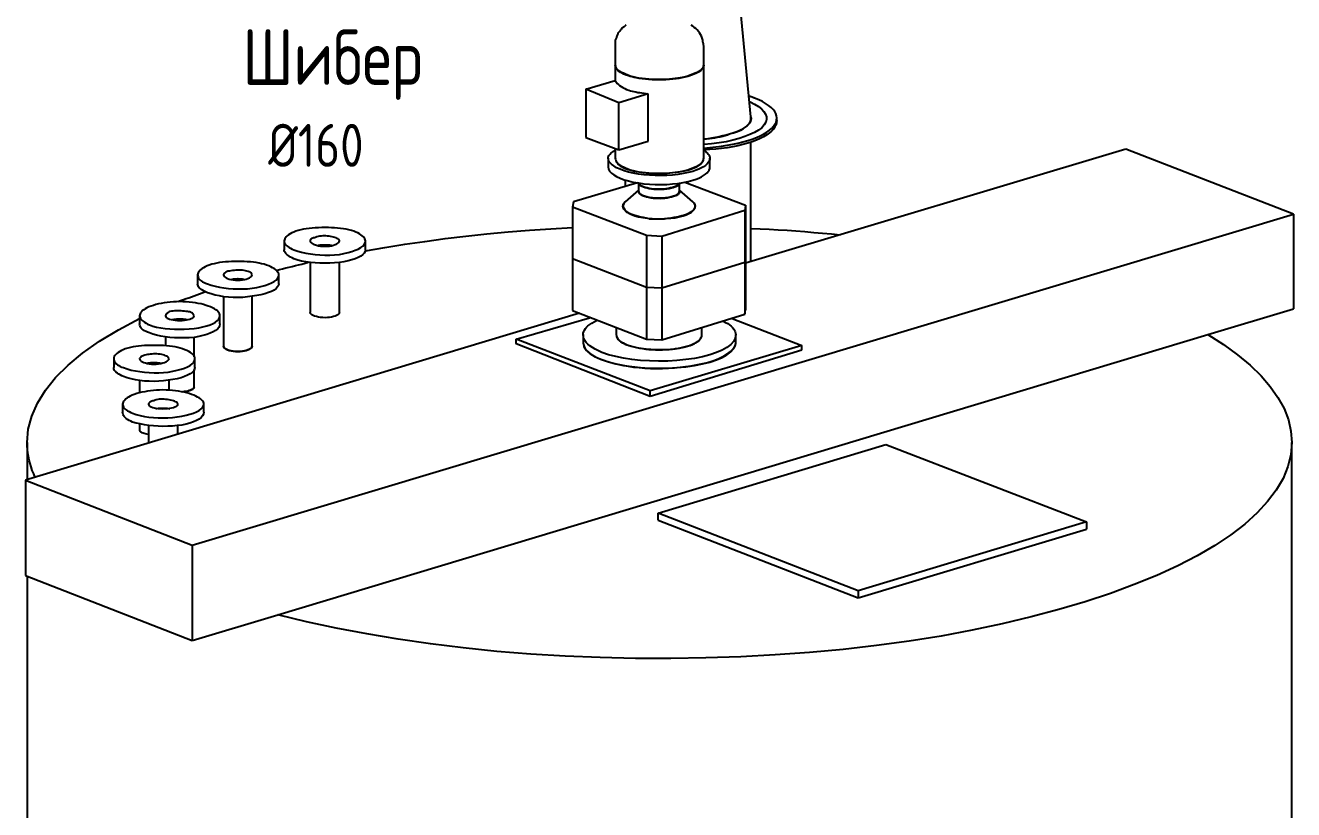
# Model space of a CAD drawing. Header units: metres. Extents: x 20 to 415, y 5 to 292.
# Drawn here: x 171.12 to 200.71, y 152.02 to 170.33 of the extents above; entities that cross this region are included whole.
import ezdxf

# ---------------------------------------------------------------- set-up
doc = ezdxf.new("R2010")
doc.units = ezdxf.units.M
for name, color, linetype in [('ВОЗДУХОВОДЫ', 7, 'Continuous'), ('ОБОЗНАЧЕНИЯ', 7, 'Continuous'), ('ОБОРУДОВАНИЕ', 8, 'Continuous')]:
    doc.layers.add(name, color=color, linetype=linetype)
doc.styles.add('GOST', font='isocpeur.ttf')

msp = doc.modelspace()

# ---------------------------------------------------------------- linework, layer by layer
at = {"layer": 'ВОЗДУХОВОДЫ'}
for points in [[(188.049, 168.191), (187.549, 173.419)], [(188.028, 168.545), (188.133, 168.493), (188.222, 168.438), (188.295, 168.38), (188.351, 168.32), (188.39, 168.259), (188.41, 168.196), (188.412, 168.132), (188.394, 168.068), (188.357, 168.004), (188.299, 167.941), (188.222, 167.886), (188.13, 167.832), (188.023, 167.781), (187.903, 167.733), (187.77, 167.688), (187.625, 167.648), (187.469, 167.614), (187.303, 167.584), (187.128, 167.561), (186.945, 167.545)], [(188.049, 168.191), (188.051, 168.154), (188.046, 168.118), (188.034, 168.084), (188.015, 168.05), (187.989, 168.017), (187.956, 167.984), (187.916, 167.952), (187.869, 167.92), (187.816, 167.889), (187.757, 167.858), (187.692, 167.833), (187.622, 167.81), (187.549, 167.788), (187.471, 167.768), (187.39, 167.748), (187.306, 167.73), (187.219, 167.713), (187.129, 167.698), (187.038, 167.683), (186.945, 167.67)], [(187.549, 167.795), (187.644, 167.822), (187.731, 167.852), (187.808, 167.886), (187.875, 167.922), (187.932, 167.962), (187.978, 168.004), (188.013, 168.048), (188.037, 168.094), (188.049, 168.141), (188.049, 168.191)], [(186.945, 167.67), (187.013, 167.677), (187.079, 167.685), (187.145, 167.695), (187.208, 167.705), (187.27, 167.717), (187.33, 167.73), (187.388, 167.745), (187.444, 167.76), (187.498, 167.777), (187.549, 167.795)]]:
    msp.add_lwpolyline(points, dxfattribs=at)
at = {"layer": 'ОБОРУДОВАНИЕ'}
for points in [[(185.137, 170.334), (185.124, 170.325), (185.112, 170.315), (185.099, 170.306), (185.087, 170.297), (185.074, 170.288), (185.062, 170.281), (185.049, 170.274), (185.037, 170.261), (185.026, 170.249), (185.016, 170.236), (185.007, 170.224), (184.997, 170.211), (184.988, 170.199), (184.978, 170.186), (184.968, 170.174), (184.957, 170.161), (184.945, 170.149), (184.939, 170.131), (184.933, 170.114), (184.926, 170.097), (184.92, 170.081), (184.914, 170.065), (184.908, 170.05), (184.901, 170.034), (184.895, 170.018), (184.889, 170), (184.883, 169.982), (184.883, 169.97), (184.883, 169.957), (184.883, 169.945), (184.883, 169.932), (184.883, 169.92), (184.883, 169.907), (184.883, 169.895), (184.883, 169.882), (184.883, 169.87), (184.883, 169.857)], [(186.945, 169.857), (186.944, 169.87), (186.943, 169.882), (186.94, 169.895), (186.937, 169.907), (186.934, 169.92), (186.931, 169.932), (186.928, 169.945), (186.926, 169.957), (186.925, 169.97), (186.924, 169.982), (186.91, 170.03), (186.892, 170.075), (186.871, 170.116), (186.847, 170.155), (186.82, 170.19), (186.79, 170.224), (186.759, 170.255), (186.725, 170.283), (186.69, 170.311), (186.653, 170.336)], [(184.883, 169.857), (184.883, 169.399)], [(186.945, 169.399), (186.945, 169.857)], [(184.883, 169.399), (184.886, 169.374), (184.895, 169.349), (184.91, 169.325), (184.931, 169.3), (184.958, 169.277), (184.991, 169.254), (185.029, 169.231), (185.072, 169.21), (185.121, 169.189), (185.174, 169.17), (185.233, 169.147), (185.296, 169.127), (185.363, 169.111), (185.434, 169.097), (185.508, 169.086), (185.584, 169.078), (185.662, 169.073), (185.741, 169.069), (185.822, 169.066), (185.903, 169.066)], [(184.883, 169.399), (184.883, 169.024)], [(185.133, 169.17), (185.085, 169.189), (185.043, 169.21), (185.005, 169.231), (184.973, 169.254), (184.945, 169.277), (184.923, 169.3), (184.905, 169.325), (184.893, 169.349), (184.885, 169.374), (184.883, 169.399)], [(186.945, 169.399), (186.942, 169.374), (186.932, 169.349), (186.917, 169.325), (186.895, 169.3), (186.867, 169.277), (186.832, 169.254), (186.792, 169.231), (186.745, 169.21), (186.692, 169.189), (186.632, 169.17), (186.574, 169.147), (186.51, 169.127), (186.443, 169.111), (186.373, 169.097), (186.299, 169.086), (186.223, 169.078), (186.145, 169.073), (186.065, 169.069), (185.985, 169.066), (185.903, 169.066), (185.822, 169.066), (185.741, 169.069), (185.662, 169.073), (185.584, 169.078), (185.508, 169.086), (185.434, 169.097), (185.363, 169.111), (185.296, 169.127), (185.233, 169.147), (185.174, 169.17), (185.121, 169.189), (185.072, 169.21), (185.029, 169.231), (184.991, 169.254), (184.958, 169.277), (184.931, 169.3), (184.91, 169.325), (184.895, 169.349), (184.886, 169.374), (184.883, 169.399)], [(186.945, 169.399), (186.937, 169.356), (186.913, 169.315), (186.876, 169.275), (186.824, 169.238), (186.76, 169.204), (186.684, 169.173), (186.597, 169.145), (186.499, 169.121), (186.393, 169.101), (186.278, 169.086), (186.153, 169.071), (186.027, 169.061), (185.902, 169.057), (185.779, 169.059), (185.659, 169.066), (185.542, 169.078), (185.43, 169.094), (185.324, 169.115), (185.224, 169.14), (185.133, 169.17)], [(185.903, 169.066), (185.985, 169.066), (186.065, 169.069), (186.145, 169.073), (186.223, 169.078), (186.299, 169.086), (186.373, 169.097), (186.443, 169.111), (186.51, 169.127), (186.574, 169.147), (186.632, 169.17), (186.692, 169.189), (186.745, 169.21), (186.792, 169.231), (186.832, 169.254), (186.867, 169.277), (186.895, 169.3), (186.917, 169.325), (186.932, 169.349), (186.942, 169.374), (186.945, 169.399)], [(186.945, 167.233), (186.945, 169.399)], [(184.195, 168.837), (184.883, 169.045)], [(184.883, 169.045), (184.892, 169.02), (184.907, 168.995), (184.928, 168.97), (184.954, 168.946), (184.984, 168.923), (185.019, 168.899), (185.058, 168.877), (185.101, 168.855), (185.146, 168.835), (185.195, 168.816)], [(184.195, 168.837), (184.195, 167.712)], [(184.966, 168.524), (184.195, 168.837)], [(185.653, 168.732), (184.966, 168.524)], [(185.195, 168.816), (185.234, 168.804), (185.275, 168.793), (185.318, 168.783), (185.362, 168.774), (185.409, 168.766), (185.456, 168.759), (185.504, 168.752), (185.554, 168.745), (185.603, 168.739), (185.653, 168.732)], [(185.653, 168.149), (185.653, 168.732)], [(184.966, 167.42), (184.966, 168.524)], [(188.132, 168.628), (188.119, 168.635), (188.107, 168.641), (188.094, 168.647), (188.082, 168.652), (188.069, 168.657), (188.057, 168.661), (188.044, 168.665), (188.032, 168.668), (188.019, 168.669), (188.007, 168.67)], [(188.653, 168.17), (188.647, 168.22), (188.631, 168.27), (188.603, 168.319), (188.565, 168.367), (188.517, 168.415), (188.459, 168.461), (188.391, 168.506), (188.314, 168.549), (188.228, 168.59), (188.132, 168.628)], [(185.653, 167.628), (185.653, 168.149)], [(186.945, 167.462), (187.087, 167.476), (187.227, 167.492), (187.362, 167.511), (187.494, 167.532), (187.622, 167.556), (187.744, 167.582), (187.861, 167.611), (187.972, 167.642), (188.076, 167.676), (188.174, 167.712), (188.263, 167.751), (188.343, 167.792), (188.415, 167.834), (188.477, 167.879), (188.53, 167.925), (188.574, 167.973), (188.608, 168.021), (188.633, 168.07), (188.648, 168.12), (188.653, 168.17)], [(188.653, 168.108), (188.653, 168.17)], [(188.653, 168.108), (188.648, 168.058), (188.633, 168.008), (188.608, 167.959), (188.574, 167.91), (188.53, 167.863), (188.477, 167.817), (188.415, 167.772), (188.343, 167.729), (188.263, 167.688), (188.174, 167.649), (188.076, 167.613), (187.972, 167.58), (187.861, 167.549), (187.744, 167.521), (187.622, 167.496), (187.494, 167.474), (187.362, 167.455), (187.227, 167.44), (187.087, 167.428), (186.945, 167.42)], [(184.195, 167.712), (184.966, 167.42)], [(184.966, 167.42), (185.653, 167.628)], [(188.049, 164.817), (188.049, 167.608)], [(184.716, 167.233), (184.718, 167.252), (184.723, 167.27), (184.732, 167.289), (184.745, 167.308), (184.76, 167.326), (184.779, 167.345), (184.801, 167.364), (184.825, 167.383), (184.853, 167.401), (184.883, 167.42)], [(184.716, 167.233), (184.716, 167.024)], [(186.695, 166.92), (186.584, 166.892), (186.467, 166.868), (186.343, 166.849), (186.214, 166.835), (186.083, 166.827), (185.95, 166.823), (185.815, 166.824), (185.682, 166.83), (185.552, 166.842), (185.424, 166.858), (185.303, 166.879), (185.191, 166.905), (185.088, 166.935), (184.995, 166.969), (184.914, 167.006), (184.845, 167.047), (184.79, 167.09), (184.75, 167.136), (184.725, 167.184), (184.716, 167.233)], [(184.883, 167.441), (184.883, 167.233)], [(184.883, 167.233), (184.886, 167.202), (184.895, 167.173), (184.91, 167.145), (184.931, 167.118), (184.958, 167.092), (184.991, 167.068), (185.029, 167.045), (185.072, 167.023), (185.121, 167.002), (185.174, 166.983), (185.233, 166.96), (185.296, 166.94), (185.363, 166.924), (185.434, 166.91), (185.508, 166.899), (185.584, 166.891), (185.662, 166.886), (185.741, 166.882), (185.822, 166.879), (185.903, 166.879)], [(184.883, 167.233), (184.885, 167.202), (184.893, 167.173), (184.905, 167.145), (184.923, 167.118), (184.945, 167.092), (184.973, 167.068), (185.005, 167.045), (185.043, 167.023), (185.085, 167.002), (185.133, 166.983)], [(185.133, 166.983), (185.224, 166.953), (185.324, 166.928), (185.43, 166.907), (185.542, 166.891), (185.659, 166.879), (185.779, 166.872), (185.902, 166.87), (186.027, 166.874), (186.153, 166.884), (186.278, 166.899), (186.393, 166.914), (186.499, 166.934), (186.597, 166.958), (186.684, 166.987), (186.76, 167.019), (186.824, 167.056), (186.876, 167.095), (186.913, 167.138), (186.937, 167.184), (186.945, 167.233)], [(185.903, 166.879), (185.985, 166.879), (186.065, 166.882), (186.145, 166.886), (186.223, 166.891), (186.299, 166.899), (186.373, 166.91), (186.443, 166.924), (186.51, 166.94), (186.574, 166.96), (186.632, 166.983), (186.692, 167.002), (186.745, 167.023), (186.792, 167.045), (186.832, 167.068), (186.867, 167.092), (186.895, 167.118), (186.917, 167.145), (186.932, 167.173), (186.942, 167.202), (186.945, 167.233)], [(187.091, 167.233), (187.086, 167.196), (187.073, 167.16), (187.052, 167.126), (187.023, 167.093), (186.986, 167.061), (186.942, 167.03), (186.891, 167.001), (186.832, 166.973), (186.767, 166.946), (186.695, 166.92)], [(186.945, 167.42), (186.969, 167.401), (186.992, 167.383), (187.013, 167.364), (187.032, 167.345), (187.049, 167.326), (187.063, 167.308), (187.075, 167.289), (187.083, 167.27), (187.089, 167.252), (187.091, 167.233)], [(187.091, 167.024), (187.091, 167.233)], [(196.797, 167.441), (187.924, 164.775)], [(200.712, 165.921), (196.797, 167.441)], [(184.716, 167.024), (184.725, 166.975), (184.75, 166.928), (184.79, 166.882), (184.845, 166.838), (184.914, 166.798), (184.995, 166.761), (185.088, 166.727), (185.191, 166.697), (185.303, 166.671), (185.424, 166.65), (185.552, 166.633), (185.682, 166.622), (185.815, 166.616), (185.95, 166.615), (186.083, 166.618), (186.214, 166.627), (186.343, 166.641), (186.467, 166.66), (186.584, 166.683), (186.695, 166.712)], [(186.695, 166.712), (186.767, 166.738), (186.832, 166.765), (186.891, 166.793), (186.942, 166.822), (186.986, 166.853), (187.023, 166.885), (187.052, 166.918), (187.073, 166.952), (187.086, 166.988), (187.091, 167.024)], [(185.403, 166.65), (183.904, 166.212)], [(185.112, 166.733), (185.112, 166.566)], [(185.403, 166.65), (185.445, 166.608)], [(185.424, 166.65), (185.424, 166.462)], [(186.362, 166.608), (186.403, 166.65)], [(186.382, 166.462), (186.382, 166.65)], [(186.507, 166.67), (187.924, 166.129)], [(185.424, 166.483), (185.112, 166.212)], [(186.382, 166.462), (186.376, 166.432), (186.359, 166.405), (186.33, 166.38), (186.292, 166.359), (186.244, 166.34), (186.189, 166.324), (186.126, 166.312), (186.057, 166.303), (185.982, 166.297), (185.903, 166.295), (185.824, 166.297), (185.75, 166.303), (185.68, 166.312), (185.618, 166.324), (185.562, 166.34), (185.515, 166.359), (185.477, 166.38), (185.448, 166.405), (185.43, 166.432), (185.424, 166.462)], [(186.382, 166.462), (186.376, 166.432), (186.359, 166.405), (186.33, 166.38), (186.292, 166.359), (186.244, 166.34), (186.189, 166.324), (186.126, 166.312), (186.057, 166.303), (185.982, 166.297), (185.903, 166.295), (185.824, 166.297), (185.75, 166.303), (185.68, 166.312), (185.618, 166.324), (185.562, 166.34), (185.515, 166.359), (185.477, 166.38), (185.448, 166.405), (185.43, 166.432), (185.424, 166.462)], [(185.424, 166.462), (185.43, 166.432), (185.448, 166.405), (185.477, 166.38), (185.515, 166.359), (185.562, 166.34), (185.618, 166.324), (185.68, 166.312), (185.75, 166.303), (185.824, 166.297), (185.903, 166.295)], [(186.237, 166.337), (186.191, 166.32), (186.142, 166.307), (186.091, 166.297), (186.038, 166.289), (185.984, 166.285), (185.929, 166.283), (185.874, 166.284), (185.82, 166.286), (185.767, 166.29), (185.716, 166.295), (185.662, 166.308), (185.614, 166.321), (185.57, 166.334), (185.532, 166.348), (185.5, 166.363), (185.473, 166.379), (185.452, 166.397), (185.437, 166.417), (185.427, 166.438), (185.424, 166.462)], [(185.445, 166.608), (185.473, 166.59), (185.505, 166.573), (185.542, 166.558), (185.582, 166.544), (185.627, 166.533), (185.676, 166.523), (185.728, 166.514), (185.784, 166.509), (185.842, 166.505), (185.903, 166.504)], [(186.362, 166.608), (186.339, 166.59), (186.31, 166.573), (186.274, 166.558), (186.233, 166.544), (186.187, 166.533), (186.137, 166.523), (186.082, 166.514), (186.025, 166.509), (185.965, 166.505), (185.903, 166.504), (185.842, 166.505), (185.784, 166.509), (185.728, 166.515), (185.676, 166.523), (185.627, 166.533), (185.582, 166.544), (185.542, 166.558), (185.505, 166.573), (185.473, 166.59), (185.445, 166.608)], [(185.445, 166.608), (185.466, 166.595), (185.49, 166.583), (185.517, 166.571), (185.547, 166.559), (185.58, 166.548), (185.616, 166.538), (185.654, 166.528), (185.694, 166.519), (185.735, 166.511), (185.778, 166.504), (185.828, 166.504), (185.878, 166.504), (185.927, 166.505), (185.976, 166.506), (186.023, 166.509), (186.069, 166.513), (186.114, 166.518), (186.157, 166.525), (186.198, 166.534), (186.237, 166.545)], [(185.445, 166.608), (185.473, 166.59), (185.505, 166.573), (185.542, 166.558), (185.582, 166.544), (185.627, 166.533), (185.676, 166.523), (185.728, 166.514), (185.784, 166.509), (185.842, 166.505), (185.903, 166.504)], [(185.882, 166.504), (185.827, 166.505), (185.773, 166.509), (185.721, 166.515), (185.671, 166.523), (185.625, 166.533), (185.581, 166.544), (185.541, 166.558), (185.505, 166.573), (185.473, 166.59), (185.445, 166.608)], [(186.362, 166.608), (186.333, 166.59), (186.3, 166.573), (186.261, 166.558), (186.217, 166.544), (186.169, 166.533), (186.117, 166.523), (186.062, 166.514), (186.004, 166.509), (185.944, 166.505), (185.882, 166.504)], [(185.903, 166.504), (185.965, 166.505), (186.025, 166.509), (186.082, 166.515), (186.137, 166.523), (186.187, 166.533), (186.233, 166.544), (186.274, 166.558), (186.31, 166.573), (186.339, 166.59), (186.362, 166.608)], [(185.903, 166.504), (185.965, 166.505), (186.025, 166.509), (186.082, 166.515), (186.137, 166.523), (186.187, 166.533), (186.233, 166.544), (186.274, 166.558), (186.31, 166.573), (186.339, 166.59), (186.362, 166.608)], [(185.903, 166.295), (185.982, 166.297), (186.057, 166.303), (186.126, 166.312), (186.189, 166.324), (186.244, 166.34), (186.292, 166.359), (186.33, 166.38), (186.359, 166.405), (186.376, 166.432), (186.382, 166.462)], [(186.237, 166.545), (186.25, 166.552), (186.264, 166.558), (186.278, 166.564), (186.293, 166.57), (186.307, 166.577), (186.321, 166.583), (186.333, 166.589), (186.344, 166.595), (186.354, 166.602), (186.362, 166.608)], [(186.382, 166.462), (186.381, 166.444), (186.377, 166.427), (186.37, 166.412), (186.361, 166.397), (186.349, 166.384), (186.333, 166.372), (186.314, 166.361), (186.292, 166.352), (186.266, 166.344), (186.237, 166.337)], [(186.695, 166.212), (186.382, 166.483)], [(183.904, 166.212), (183.883, 166.087)], [(183.883, 166.087), (183.883, 164.879)], [(185.612, 165.421), (183.883, 166.087)], [(185.674, 165.816), (185.607, 165.829), (185.542, 165.842), (185.48, 165.855), (185.422, 165.868), (185.367, 165.882), (185.316, 165.896), (185.269, 165.911), (185.226, 165.927), (185.187, 165.944), (185.153, 165.962), (185.125, 165.987), (185.101, 166.012), (185.083, 166.037), (185.07, 166.062), (185.062, 166.087), (185.061, 166.112), (185.064, 166.137), (185.074, 166.162), (185.09, 166.187), (185.112, 166.212)], [(185.112, 166.212), (185.082, 166.174), (185.066, 166.135), (185.065, 166.096), (185.078, 166.058), (185.104, 166.019), (185.143, 165.983), (185.195, 165.948), (185.26, 165.915), (185.336, 165.885), (185.424, 165.858), (185.527, 165.841), (185.633, 165.828), (185.741, 165.819), (185.851, 165.815), (185.961, 165.814), (186.069, 165.818), (186.175, 165.826), (186.277, 165.839), (186.375, 165.856), (186.466, 165.879)], [(186.695, 166.212), (186.717, 166.187), (186.732, 166.16), (186.742, 166.133), (186.745, 166.106), (186.742, 166.079), (186.732, 166.053), (186.717, 166.028), (186.695, 166.004), (186.667, 165.982), (186.632, 165.962), (186.592, 165.938), (186.545, 165.917), (186.494, 165.898), (186.438, 165.881), (186.377, 165.866), (186.313, 165.853), (186.245, 165.841), (186.175, 165.832), (186.103, 165.823), (186.028, 165.816)], [(186.466, 165.879), (186.536, 165.905), (186.598, 165.934), (186.649, 165.964), (186.69, 165.996), (186.721, 166.03), (186.74, 166.065), (186.748, 166.101), (186.743, 166.138), (186.725, 166.175), (186.695, 166.212)], [(187.924, 166.129), (187.903, 166.004)], [(187.924, 166.129), (187.924, 164.9)], [(175.01, 158.193), (200.712, 165.921)], [(185.674, 165.816), (185.686, 165.816), (185.697, 165.816), (185.707, 165.816), (185.717, 165.816), (185.726, 165.816), (185.736, 165.816), (185.745, 165.816), (185.755, 165.816), (185.766, 165.816), (185.778, 165.816)], [(185.778, 165.816), (185.803, 165.816), (185.828, 165.816), (185.853, 165.816), (185.878, 165.816), (185.903, 165.816), (185.928, 165.816), (185.953, 165.816), (185.978, 165.816), (186.003, 165.816), (186.028, 165.816)], [(187.903, 166.004), (185.966, 165.4)], [(187.903, 166.004), (187.903, 164.796)], [(200.712, 165.921), (200.712, 163.713)], [(179.051, 165.296), (179.048, 165.321), (179.039, 165.345), (179.024, 165.37), (179.003, 165.394), (178.978, 165.418), (178.947, 165.441), (178.912, 165.464), (178.872, 165.485), (178.828, 165.505), (178.78, 165.525), (178.723, 165.542), (178.663, 165.558), (178.601, 165.57), (178.536, 165.581), (178.47, 165.59), (178.402, 165.597), (178.332, 165.602), (178.261, 165.605), (178.188, 165.608), (178.113, 165.608), (178.034, 165.608), (177.956, 165.605), (177.881, 165.602), (177.809, 165.597), (177.739, 165.59), (177.671, 165.581), (177.606, 165.57), (177.544, 165.558), (177.484, 165.542), (177.426, 165.525), (177.378, 165.505), (177.334, 165.485), (177.294, 165.464), (177.259, 165.441), (177.228, 165.418), (177.203, 165.394), (177.182, 165.37), (177.167, 165.345), (177.159, 165.321), (177.155, 165.296)], [(179.051, 165.067), (179.505, 165.145), (179.967, 165.219), (180.437, 165.287), (180.914, 165.35), (181.397, 165.408), (181.885, 165.46), (182.379, 165.506), (182.877, 165.546), (183.378, 165.58), (183.883, 165.608)], [(188.049, 165.587), (188.26, 165.58), (188.471, 165.57), (188.681, 165.559), (188.89, 165.545), (189.098, 165.53), (189.305, 165.514), (189.512, 165.497), (189.719, 165.479), (189.925, 165.46), (190.131, 165.442)], [(177.155, 165.296), (177.155, 165.087)], [(177.155, 165.296), (177.158, 165.271), (177.165, 165.248), (177.177, 165.226), (177.194, 165.204), (177.215, 165.184), (177.241, 165.164), (177.271, 165.144), (177.305, 165.125), (177.343, 165.106), (177.384, 165.087)], [(177.384, 165.087), (177.47, 165.058), (177.563, 165.033), (177.663, 165.011), (177.767, 164.994), (177.876, 164.981), (177.989, 164.972), (178.103, 164.968), (178.218, 164.968), (178.333, 164.973), (178.447, 164.983), (178.55, 165.003), (178.645, 165.026), (178.733, 165.051), (178.812, 165.078), (178.881, 165.108), (178.94, 165.141), (178.987, 165.176), (179.022, 165.213), (179.043, 165.253), (179.051, 165.296)], [(177.884, 165.379), (177.861, 165.373), (177.839, 165.366), (177.821, 165.36), (177.804, 165.353), (177.791, 165.345), (177.779, 165.337), (177.771, 165.328), (177.764, 165.318), (177.761, 165.308), (177.759, 165.296)], [(177.759, 165.296), (177.764, 165.277), (177.778, 165.259), (177.8, 165.241), (177.83, 165.225), (177.866, 165.21), (177.908, 165.197), (177.954, 165.186), (178.005, 165.178), (178.058, 165.173), (178.113, 165.171), (178.163, 165.173), (178.212, 165.178), (178.259, 165.186), (178.303, 165.197), (178.343, 165.21), (178.377, 165.225), (178.406, 165.241), (178.428, 165.259), (178.442, 165.277), (178.447, 165.296)], [(178.447, 165.296), (178.444, 165.308), (178.437, 165.321), (178.425, 165.333), (178.409, 165.344), (178.389, 165.356), (178.366, 165.366), (178.339, 165.376), (178.308, 165.385), (178.275, 165.393), (178.238, 165.4), (178.201, 165.405), (178.164, 165.41), (178.127, 165.413), (178.09, 165.414), (178.054, 165.413), (178.018, 165.41), (177.983, 165.406), (177.949, 165.399), (177.916, 165.39), (177.884, 165.379)], [(177.926, 165.192), (177.959, 165.197), (177.993, 165.202), (178.029, 165.205), (178.066, 165.207), (178.103, 165.207), (178.141, 165.207), (178.177, 165.205), (178.213, 165.202), (178.248, 165.197), (178.28, 165.192)], [(179.051, 165.087), (179.051, 165.296)], [(185.612, 165.421), (185.612, 164.213)], [(185.966, 165.4), (185.612, 165.421)], [(185.966, 165.4), (185.966, 164.192)], [(177.384, 164.879), (177.343, 164.899), (177.305, 164.919), (177.271, 164.94), (177.241, 164.962), (177.215, 164.983), (177.194, 165.005), (177.177, 165.027), (177.165, 165.048), (177.158, 165.068), (177.155, 165.087)], [(179.051, 165.087), (179.043, 165.05), (179.022, 165.013), (178.987, 164.977), (178.94, 164.943), (178.881, 164.91), (178.812, 164.881), (178.733, 164.854), (178.645, 164.83), (178.55, 164.811), (178.447, 164.796), (178.333, 164.785), (178.218, 164.779), (178.103, 164.776), (177.989, 164.777), (177.877, 164.783), (177.767, 164.793), (177.663, 164.808), (177.563, 164.826), (177.47, 164.85), (177.384, 164.879)], [(183.883, 164.879), (183.883, 163.671)], [(185.612, 164.213), (183.883, 164.879)], [(187.924, 164.9), (187.903, 164.796)], [(187.924, 164.9), (187.924, 163.692)], [(177.03, 164.504), (177.027, 164.529), (177.018, 164.554), (177.003, 164.579), (176.982, 164.603), (176.955, 164.627), (176.923, 164.65), (176.884, 164.672), (176.841, 164.694), (176.793, 164.714), (176.739, 164.733), (176.686, 164.751), (176.629, 164.766), (176.569, 164.779), (176.504, 164.79), (176.437, 164.799), (176.367, 164.805), (176.295, 164.811), (176.222, 164.814), (176.147, 164.816), (176.072, 164.817), (175.998, 164.816), (175.925, 164.814), (175.854, 164.811), (175.784, 164.805), (175.716, 164.799), (175.649, 164.79), (175.585, 164.779), (175.523, 164.766), (175.463, 164.751), (175.406, 164.733), (175.358, 164.714), (175.314, 164.694), (175.274, 164.672), (175.239, 164.65), (175.208, 164.627), (175.182, 164.603), (175.162, 164.579), (175.147, 164.554), (175.138, 164.529), (175.135, 164.504)], [(175.843, 164.588), (175.825, 164.581), (175.808, 164.573), (175.793, 164.564), (175.779, 164.555), (175.768, 164.546), (175.758, 164.537), (175.75, 164.528), (175.744, 164.519), (175.74, 164.511), (175.739, 164.504)], [(176.406, 164.504), (176.404, 164.517), (176.398, 164.529), (176.389, 164.541), (176.376, 164.553), (176.359, 164.564), (176.338, 164.575), (176.314, 164.585), (176.286, 164.594), (176.254, 164.602), (176.218, 164.608), (176.18, 164.613), (176.141, 164.616), (176.102, 164.617), (176.062, 164.616), (176.023, 164.614), (175.984, 164.61), (175.947, 164.605), (175.91, 164.6), (175.876, 164.594), (175.843, 164.588)], [(176.968, 164.608), (177.043, 164.627), (177.118, 164.646), (177.193, 164.665), (177.268, 164.683), (177.343, 164.702), (177.418, 164.721), (177.493, 164.74), (177.568, 164.758), (177.643, 164.777), (177.718, 164.796)], [(177.759, 164.796), (177.759, 163.629)], [(178.447, 163.629), (178.447, 164.796)], [(187.903, 164.796), (185.966, 164.192)], [(187.903, 164.796), (187.903, 163.588)], [(175.135, 164.504), (175.135, 164.296)], [(175.135, 164.504), (175.138, 164.479), (175.145, 164.455), (175.157, 164.43), (175.174, 164.407), (175.195, 164.384), (175.22, 164.363), (175.25, 164.344), (175.284, 164.326), (175.322, 164.31), (175.364, 164.296)], [(175.364, 164.088), (175.322, 164.106), (175.284, 164.125), (175.25, 164.145), (175.22, 164.164), (175.195, 164.184), (175.174, 164.205), (175.157, 164.226), (175.145, 164.248), (175.138, 164.272), (175.135, 164.296)], [(175.364, 164.296), (175.45, 164.267), (175.542, 164.241), (175.642, 164.22), (175.746, 164.202), (175.854, 164.189), (175.964, 164.181), (176.076, 164.176), (176.187, 164.177), (176.298, 164.182), (176.406, 164.192), (176.514, 164.212), (176.614, 164.234), (176.706, 164.259), (176.788, 164.287), (176.859, 164.317), (176.918, 164.349), (176.966, 164.384), (177.001, 164.422), (177.023, 164.462), (177.03, 164.504)], [(177.03, 164.296), (177.023, 164.259), (177.001, 164.222), (176.966, 164.186), (176.918, 164.151), (176.859, 164.119), (176.788, 164.089), (176.706, 164.062), (176.614, 164.039), (176.514, 164.019), (176.406, 164.004), (176.298, 163.989), (176.187, 163.979), (176.076, 163.975), (175.964, 163.977), (175.854, 163.984), (175.746, 163.995), (175.642, 164.012), (175.542, 164.033), (175.45, 164.058), (175.364, 164.088)], [(175.739, 164.504), (175.743, 164.485), (175.756, 164.467), (175.776, 164.45), (175.802, 164.433), (175.835, 164.418), (175.874, 164.405), (175.918, 164.394), (175.966, 164.386), (176.017, 164.381), (176.072, 164.379), (176.127, 164.381), (176.179, 164.386), (176.227, 164.394), (176.271, 164.405), (176.309, 164.418), (176.342, 164.433), (176.369, 164.45), (176.389, 164.467), (176.401, 164.485), (176.406, 164.504)], [(175.906, 164.4), (175.938, 164.406), (175.97, 164.41), (176.004, 164.413), (176.038, 164.415), (176.072, 164.416), (176.107, 164.415), (176.141, 164.413), (176.174, 164.41), (176.207, 164.406), (176.239, 164.4)], [(177.03, 164.296), (177.03, 164.504)], [(174.677, 163.879), (174.739, 163.904), (174.802, 163.927), (174.864, 163.95), (174.927, 163.972), (174.989, 163.994), (175.052, 164.016), (175.114, 164.038), (175.177, 164.061), (175.239, 164.084), (175.302, 164.109)], [(175.739, 164.004), (175.739, 162.838)], [(176.406, 162.838), (176.406, 164.004)], [(185.612, 164.213), (185.612, 163.005)], [(185.966, 164.192), (185.612, 164.213)], [(185.966, 164.192), (185.966, 162.984)], [(175.656, 163.546), (175.653, 163.571), (175.646, 163.596), (175.633, 163.621), (175.615, 163.645), (175.591, 163.669), (175.561, 163.692), (175.526, 163.714), (175.485, 163.735), (175.438, 163.756), (175.385, 163.775), (175.332, 163.793), (175.276, 163.81), (175.215, 163.825), (175.15, 163.839), (175.083, 163.851), (175.013, 163.861), (174.941, 163.869), (174.868, 163.875), (174.793, 163.878), (174.718, 163.879), (174.643, 163.878), (174.569, 163.875), (174.496, 163.869), (174.424, 163.861), (174.354, 163.851), (174.286, 163.839), (174.222, 163.825), (174.161, 163.81), (174.104, 163.793), (174.052, 163.775), (173.999, 163.756), (173.952, 163.735), (173.911, 163.714), (173.876, 163.692), (173.846, 163.669), (173.822, 163.645), (173.804, 163.621), (173.791, 163.596), (173.784, 163.571), (173.781, 163.546)], [(187.903, 163.588), (187.924, 163.692)], [(198.713, 163.109), (200.712, 163.713)], [(184.05, 163.609), (171.115, 159.714)], [(171.157, 160.589), (171.184, 160.9), (171.264, 161.208), (171.397, 161.512), (171.583, 161.812), (171.821, 162.106), (172.111, 162.396), (172.452, 162.679), (172.844, 162.955), (173.288, 163.223), (173.781, 163.484)], [(173.781, 163.546), (173.781, 163.359)], [(173.781, 163.546), (173.784, 163.527), (173.791, 163.507), (173.803, 163.486), (173.82, 163.464), (173.841, 163.442), (173.867, 163.42), (173.897, 163.399), (173.931, 163.378), (173.968, 163.357), (174.01, 163.338)], [(174.01, 163.338), (174.09, 163.309), (174.179, 163.285), (174.275, 163.266), (174.377, 163.252), (174.484, 163.242), (174.595, 163.236), (174.709, 163.235), (174.823, 163.237), (174.938, 163.244), (175.052, 163.255), (175.16, 163.27), (175.259, 163.289), (175.347, 163.312), (175.426, 163.339), (175.494, 163.369), (175.551, 163.402), (175.596, 163.436), (175.629, 163.472), (175.649, 163.509), (175.656, 163.546)], [(174.489, 163.65), (174.471, 163.638), (174.455, 163.628), (174.439, 163.617), (174.426, 163.608), (174.414, 163.598), (174.404, 163.589), (174.396, 163.579), (174.39, 163.569), (174.386, 163.558), (174.385, 163.546)], [(174.385, 163.546), (174.39, 163.528), (174.402, 163.511), (174.422, 163.496), (174.449, 163.483), (174.481, 163.471), (174.52, 163.461), (174.564, 163.453), (174.612, 163.447), (174.664, 163.443), (174.718, 163.442), (174.773, 163.443), (174.825, 163.447), (174.873, 163.453), (174.917, 163.461), (174.955, 163.471), (174.988, 163.483), (175.015, 163.496), (175.035, 163.511), (175.048, 163.528), (175.052, 163.546)], [(175.052, 163.546), (175.049, 163.564), (175.042, 163.581), (175.031, 163.596), (175.016, 163.61), (174.997, 163.622), (174.975, 163.632), (174.951, 163.64), (174.924, 163.645), (174.895, 163.649), (174.864, 163.65), (174.826, 163.656), (174.787, 163.66), (174.748, 163.663), (174.708, 163.665), (174.669, 163.666), (174.63, 163.665), (174.593, 163.663), (174.556, 163.66), (174.522, 163.656), (174.489, 163.65)], [(174.552, 163.463), (174.584, 163.468), (174.616, 163.473), (174.65, 163.476), (174.684, 163.478), (174.718, 163.478), (174.753, 163.478), (174.787, 163.476), (174.821, 163.473), (174.853, 163.468), (174.885, 163.463)], [(175.656, 163.359), (175.656, 163.546)], [(178.447, 163.629), (178.442, 163.611), (178.428, 163.593), (178.406, 163.575), (178.377, 163.559), (178.343, 163.544), (178.303, 163.531), (178.259, 163.52), (178.212, 163.512), (178.163, 163.506), (178.113, 163.504), (178.058, 163.506), (178.005, 163.512), (177.954, 163.52), (177.908, 163.531), (177.866, 163.544), (177.83, 163.559), (177.8, 163.575), (177.778, 163.593), (177.764, 163.611), (177.759, 163.629)], [(182.571, 163.005), (184.279, 163.504)], [(183.883, 163.671), (185.612, 163.005)], [(184.133, 163.109), (184.136, 163.146), (184.145, 163.181), (184.161, 163.216), (184.183, 163.25), (184.211, 163.283), (184.245, 163.316), (184.286, 163.348), (184.333, 163.38), (184.386, 163.411), (184.445, 163.442)], [(185.966, 162.984), (187.903, 163.588)], [(187.403, 163.421), (187.457, 163.395), (187.505, 163.367), (187.549, 163.337), (187.587, 163.305), (187.619, 163.273), (187.646, 163.24), (187.667, 163.206), (187.682, 163.173), (187.691, 163.141), (187.695, 163.109)], [(187.611, 163.484), (189.236, 162.859)], [(174.01, 163.15), (173.968, 163.164), (173.931, 163.18), (173.897, 163.198), (173.867, 163.218), (173.841, 163.239), (173.82, 163.261), (173.803, 163.285), (173.791, 163.309), (173.784, 163.334), (173.781, 163.359)], [(175.656, 163.359), (175.649, 163.316), (175.629, 163.276), (175.596, 163.239), (175.551, 163.204), (175.494, 163.171), (175.426, 163.141), (175.347, 163.114), (175.259, 163.089), (175.16, 163.066), (175.052, 163.046), (174.938, 163.036), (174.823, 163.031), (174.709, 163.031), (174.595, 163.035), (174.484, 163.044), (174.377, 163.057), (174.275, 163.074), (174.179, 163.096), (174.09, 163.121), (174.01, 163.15)], [(177.01, 156.569), (198.713, 163.109)], [(184.133, 163.109), (184.133, 162.921)], [(184.57, 162.692), (184.487, 162.73), (184.413, 162.768), (184.347, 162.806), (184.29, 162.845), (184.242, 162.885), (184.203, 162.926), (184.172, 162.969), (184.15, 163.014), (184.137, 163.06), (184.133, 163.109)], [(187.695, 163.109), (187.681, 163.029), (187.641, 162.952), (187.576, 162.879), (187.488, 162.81), (187.377, 162.747), (187.245, 162.689), (187.092, 162.637), (186.921, 162.592), (186.733, 162.555), (186.528, 162.526), (186.319, 162.505), (186.107, 162.493), (185.893, 162.489), (185.68, 162.494), (185.471, 162.507), (185.268, 162.529), (185.075, 162.558), (184.892, 162.595), (184.723, 162.64), (184.57, 162.692)], [(184.904, 163.275), (184.904, 163.109)], [(184.904, 163.109), (184.907, 163.078), (184.916, 163.049), (184.931, 163.021), (184.952, 162.994), (184.979, 162.968), (185.011, 162.944), (185.05, 162.921), (185.093, 162.899), (185.141, 162.878), (185.195, 162.859), (185.253, 162.841), (185.315, 162.824), (185.38, 162.809), (185.447, 162.795), (185.518, 162.783), (185.591, 162.773), (185.666, 162.765), (185.744, 162.759), (185.823, 162.756), (185.903, 162.755)], [(184.904, 163.109), (184.91, 163.066), (184.93, 163.024), (184.963, 162.985), (185.007, 162.948), (185.062, 162.914), (185.128, 162.882), (185.205, 162.855), (185.29, 162.831), (185.384, 162.811), (185.487, 162.796), (185.6, 162.78), (185.715, 162.769), (185.831, 162.762), (185.946, 162.76), (186.06, 162.763), (186.171, 162.769), (186.278, 162.78), (186.381, 162.796), (186.479, 162.815), (186.57, 162.838)], [(185.903, 162.755), (185.984, 162.756), (186.063, 162.759), (186.14, 162.765), (186.216, 162.773), (186.289, 162.783), (186.359, 162.795), (186.427, 162.809), (186.492, 162.824), (186.553, 162.841), (186.611, 162.859), (186.665, 162.878), (186.714, 162.899), (186.757, 162.921), (186.795, 162.944), (186.828, 162.968), (186.854, 162.994), (186.876, 163.021), (186.891, 163.049), (186.9, 163.078), (186.903, 163.109)], [(186.57, 162.838), (186.63, 162.858), (186.684, 162.88), (186.734, 162.904), (186.777, 162.93), (186.815, 162.958), (186.846, 162.986), (186.87, 163.016), (186.888, 163.047), (186.899, 163.077), (186.903, 163.109)], [(186.903, 163.109), (186.903, 163.275)], [(187.695, 162.921), (187.695, 163.109)], [(198.713, 163.109), (199.076, 162.875), (199.404, 162.637), (199.696, 162.394), (199.951, 162.147), (200.168, 161.895), (200.347, 161.641), (200.488, 161.382), (200.589, 161.121), (200.65, 160.856), (200.671, 160.589)], [(175.073, 162.546), (175.069, 162.571), (175.06, 162.596), (175.045, 162.621), (175.024, 162.645), (174.997, 162.669), (174.965, 162.692), (174.927, 162.714), (174.883, 162.736), (174.835, 162.756), (174.781, 162.775), (174.728, 162.793), (174.672, 162.808), (174.611, 162.821), (174.546, 162.832), (174.479, 162.841), (174.409, 162.848), (174.337, 162.853), (174.264, 162.856), (174.189, 162.858), (174.114, 162.859), (174.04, 162.858), (173.967, 162.856), (173.896, 162.853), (173.826, 162.848), (173.758, 162.841), (173.692, 162.832), (173.627, 162.821), (173.565, 162.808), (173.505, 162.793), (173.448, 162.775), (173.4, 162.756), (173.356, 162.736), (173.316, 162.714), (173.281, 162.692), (173.25, 162.669), (173.224, 162.645), (173.204, 162.621), (173.189, 162.596), (173.18, 162.571), (173.177, 162.546)], [(174.385, 163.046), (174.385, 162.859)], [(175.052, 162.588), (175.052, 163.046)], [(175.739, 162.838), (175.743, 162.819), (175.756, 162.801), (175.776, 162.783), (175.802, 162.767), (175.835, 162.752), (175.874, 162.739), (175.918, 162.728), (175.966, 162.72), (176.017, 162.715), (176.072, 162.713)], [(176.406, 162.838), (176.401, 162.819), (176.389, 162.801), (176.369, 162.783), (176.342, 162.767), (176.309, 162.752), (176.271, 162.739), (176.227, 162.728), (176.179, 162.72), (176.127, 162.715), (176.072, 162.713), (176.018, 162.715), (175.966, 162.72), (175.918, 162.728), (175.874, 162.739), (175.835, 162.752), (175.802, 162.767), (175.776, 162.783), (175.756, 162.801), (175.743, 162.819), (175.739, 162.838)], [(176.072, 162.713), (176.127, 162.715), (176.179, 162.72), (176.227, 162.728), (176.271, 162.739), (176.309, 162.752), (176.342, 162.767), (176.369, 162.783), (176.389, 162.801), (176.401, 162.819), (176.406, 162.838)], [(185.695, 161.797), (182.571, 163.005)], [(182.571, 162.9), (182.571, 163.005)], [(182.571, 162.9), (185.695, 161.672)], [(182.573, 162.89), (182.574, 162.891)], [(184.133, 162.921), (184.138, 162.877), (184.153, 162.832), (184.178, 162.787), (184.213, 162.742), (184.258, 162.697), (184.313, 162.654), (184.378, 162.613), (184.453, 162.574), (184.538, 162.538), (184.633, 162.505), (184.73, 162.474), (184.834, 162.445), (184.945, 162.418), (185.061, 162.394), (185.182, 162.372), (185.308, 162.353), (185.437, 162.338), (185.569, 162.327), (185.704, 162.32), (185.841, 162.317), (185.983, 162.319), (186.123, 162.325), (186.26, 162.334), (186.393, 162.346), (186.523, 162.362), (186.649, 162.38), (186.771, 162.402), (186.889, 162.427), (187.003, 162.454), (187.111, 162.484), (187.208, 162.516), (187.296, 162.551), (187.377, 162.588), (187.449, 162.628), (187.512, 162.669), (187.567, 162.712), (187.613, 162.757), (187.65, 162.803), (187.677, 162.851), (187.695, 162.9)], [(184.133, 162.921), (184.137, 162.878), (184.15, 162.834), (184.172, 162.791), (184.203, 162.749), (184.242, 162.708), (184.29, 162.668), (184.347, 162.629), (184.413, 162.593), (184.487, 162.558), (184.57, 162.526)], [(184.57, 162.526), (184.723, 162.473), (184.892, 162.428), (185.075, 162.391), (185.268, 162.362), (185.471, 162.341), (185.68, 162.328), (185.893, 162.323), (186.107, 162.326), (186.319, 162.338), (186.528, 162.359), (186.733, 162.388), (186.921, 162.425), (187.092, 162.47), (187.245, 162.521), (187.377, 162.578), (187.488, 162.639), (187.576, 162.705), (187.641, 162.775), (187.681, 162.847), (187.695, 162.921)], [(185.612, 163.005), (185.966, 162.984)], [(189.236, 162.859), (185.695, 161.797)], [(187.695, 162.9), (187.695, 162.901), (187.695, 162.903), (187.695, 162.905), (187.695, 162.908), (187.695, 162.911), (187.695, 162.914), (187.695, 162.917), (187.695, 162.919), (187.695, 162.921), (187.695, 162.921)], [(189.236, 162.755), (189.236, 162.859)], [(173.177, 162.546), (173.177, 162.338)], [(173.177, 162.546), (173.18, 162.521), (173.187, 162.497), (173.199, 162.473), (173.216, 162.449), (173.237, 162.427), (173.263, 162.405), (173.293, 162.386), (173.326, 162.368), (173.364, 162.352), (173.406, 162.338)], [(173.406, 162.338), (173.492, 162.309), (173.585, 162.283), (173.684, 162.262), (173.788, 162.245), (173.896, 162.231), (174.006, 162.223), (174.118, 162.218), (174.229, 162.219), (174.34, 162.224), (174.448, 162.234), (174.556, 162.254), (174.657, 162.276), (174.748, 162.301), (174.83, 162.329), (174.901, 162.359), (174.96, 162.391), (175.008, 162.426), (175.044, 162.464), (175.065, 162.504), (175.073, 162.546)], [(173.906, 162.63), (173.882, 162.623), (173.861, 162.615), (173.842, 162.607), (173.826, 162.597), (173.812, 162.588), (173.801, 162.579), (173.792, 162.57), (173.786, 162.561), (173.782, 162.553), (173.781, 162.546)], [(173.781, 162.546), (173.786, 162.528), (173.798, 162.51), (173.818, 162.492), (173.845, 162.475), (173.878, 162.461), (173.916, 162.447), (173.96, 162.437), (174.008, 162.428), (174.06, 162.423), (174.114, 162.421), (174.17, 162.423), (174.223, 162.428), (174.274, 162.437), (174.32, 162.447), (174.362, 162.461), (174.398, 162.476), (174.427, 162.492), (174.45, 162.51), (174.464, 162.528), (174.469, 162.546)], [(174.469, 162.546), (174.466, 162.559), (174.459, 162.571), (174.447, 162.583), (174.431, 162.595), (174.411, 162.606), (174.387, 162.617), (174.36, 162.627), (174.33, 162.636), (174.296, 162.644), (174.26, 162.651), (174.222, 162.656), (174.183, 162.658), (174.144, 162.659), (174.106, 162.658), (174.068, 162.656), (174.031, 162.652), (173.996, 162.647), (173.963, 162.642), (173.933, 162.636), (173.906, 162.63)], [(175.073, 162.338), (175.073, 162.546)], [(185.695, 161.672), (189.236, 162.755)], [(173.406, 162.13), (173.364, 162.149), (173.326, 162.167), (173.293, 162.187), (173.263, 162.206), (173.237, 162.226), (173.216, 162.247), (173.199, 162.268), (173.187, 162.29), (173.18, 162.314), (173.177, 162.338)], [(175.073, 162.338), (175.065, 162.301), (175.044, 162.264), (175.008, 162.228), (174.96, 162.194), (174.901, 162.161), (174.83, 162.131), (174.748, 162.104), (174.657, 162.081), (174.556, 162.061), (174.448, 162.046), (174.34, 162.031), (174.229, 162.021), (174.118, 162.017), (174.006, 162.019), (173.896, 162.026), (173.788, 162.038), (173.684, 162.054), (173.585, 162.075), (173.492, 162.101), (173.406, 162.13)], [(173.948, 162.442), (173.98, 162.448), (174.012, 162.452), (174.046, 162.455), (174.08, 162.457), (174.114, 162.458), (174.149, 162.457), (174.183, 162.455), (174.216, 162.452), (174.249, 162.448), (174.281, 162.442)], [(175.052, 161.88), (175.052, 162.296)], [(173.781, 162.046), (173.781, 161.755)], [(174.469, 161.817), (174.469, 162.046)], [(175.281, 161.484), (175.278, 161.509), (175.269, 161.534), (175.253, 161.559), (175.232, 161.583), (175.205, 161.607), (175.173, 161.63), (175.135, 161.652), (175.091, 161.673), (175.043, 161.694), (174.989, 161.713), (174.937, 161.731), (174.88, 161.748), (174.819, 161.763), (174.755, 161.777), (174.687, 161.789), (174.617, 161.799), (174.545, 161.807), (174.472, 161.813), (174.398, 161.816), (174.323, 161.817), (174.248, 161.816), (174.175, 161.813), (174.104, 161.807), (174.034, 161.799), (173.966, 161.789), (173.9, 161.777), (173.836, 161.763), (173.773, 161.748), (173.714, 161.731), (173.656, 161.713), (173.608, 161.694), (173.564, 161.673), (173.524, 161.652), (173.489, 161.63), (173.458, 161.607), (173.433, 161.583), (173.413, 161.559), (173.398, 161.534), (173.389, 161.509), (173.385, 161.484)], [(174.677, 161.484), (174.674, 161.497), (174.667, 161.509), (174.655, 161.521), (174.64, 161.533), (174.62, 161.544), (174.596, 161.555), (174.569, 161.565), (174.538, 161.573), (174.505, 161.581), (174.469, 161.588), (174.43, 161.594), (174.392, 161.598), (174.353, 161.601), (174.314, 161.602), (174.276, 161.601), (174.239, 161.599), (174.204, 161.594), (174.171, 161.588), (174.141, 161.579), (174.114, 161.567)], [(174.469, 161.817), (174.469, 161.817), (174.469, 161.817)], [(174.469, 161.817), (174.469, 161.817), (174.469, 161.817)], [(174.781, 161.776), (174.824, 161.778), (174.865, 161.783), (174.904, 161.79), (174.939, 161.801), (174.971, 161.812), (174.998, 161.825), (175.021, 161.839), (175.038, 161.853), (175.048, 161.867), (175.052, 161.88)], [(175.052, 161.88), (175.048, 161.867), (175.038, 161.853), (175.021, 161.839), (174.998, 161.825), (174.971, 161.812), (174.939, 161.801), (174.904, 161.79), (174.865, 161.783), (174.824, 161.778), (174.781, 161.776)], [(185.695, 161.672), (185.695, 161.797)], [(173.385, 161.484), (173.385, 161.297)], [(173.385, 161.484), (173.388, 161.46), (173.395, 161.437), (173.407, 161.414), (173.424, 161.393), (173.445, 161.372), (173.471, 161.352), (173.501, 161.333), (173.535, 161.314), (173.573, 161.295), (173.615, 161.276)], [(173.615, 161.276), (173.7, 161.246), (173.793, 161.221), (173.892, 161.2), (173.996, 161.184), (174.104, 161.172), (174.214, 161.165), (174.326, 161.163), (174.438, 161.167), (174.548, 161.177), (174.656, 161.193), (174.764, 161.208), (174.865, 161.227), (174.956, 161.25), (175.038, 161.277), (175.109, 161.307), (175.169, 161.34), (175.217, 161.374), (175.252, 161.41), (175.274, 161.447), (175.281, 161.484)], [(174.114, 161.567), (174.091, 161.561), (174.069, 161.555), (174.051, 161.548), (174.034, 161.541), (174.021, 161.534), (174.009, 161.526), (174.001, 161.517), (173.994, 161.507), (173.991, 161.496), (173.989, 161.484)], [(173.989, 161.484), (173.994, 161.466), (174.006, 161.449), (174.026, 161.434), (174.053, 161.421), (174.086, 161.409), (174.124, 161.399), (174.168, 161.391), (174.216, 161.385), (174.268, 161.381), (174.323, 161.38), (174.378, 161.381), (174.431, 161.385), (174.482, 161.391), (174.528, 161.399), (174.57, 161.409), (174.606, 161.421), (174.636, 161.434), (174.658, 161.449), (174.672, 161.466), (174.677, 161.484)], [(174.156, 161.38), (174.188, 161.386), (174.221, 161.39), (174.254, 161.393), (174.288, 161.395), (174.323, 161.396), (174.357, 161.395), (174.391, 161.393), (174.425, 161.39), (174.457, 161.386), (174.489, 161.38)], [(175.281, 161.297), (175.281, 161.484)], [(173.615, 161.068), (173.573, 161.087), (173.535, 161.107), (173.501, 161.129), (173.471, 161.151), (173.445, 161.174), (173.424, 161.198), (173.407, 161.222), (173.395, 161.247), (173.388, 161.272), (173.385, 161.297)], [(175.281, 161.297), (175.274, 161.254), (175.252, 161.212), (175.217, 161.173), (175.169, 161.136), (175.109, 161.102), (175.038, 161.07), (174.956, 161.043), (174.865, 161.019), (174.764, 160.999), (174.656, 160.984), (174.548, 160.974), (174.438, 160.969), (174.326, 160.968), (174.214, 160.972), (174.104, 160.979), (173.996, 160.99), (173.892, 161.005), (173.793, 161.023), (173.7, 161.044), (173.615, 161.068)], [(173.781, 161.026), (173.781, 160.88)], [(173.989, 160.776), (173.953, 160.783), (173.92, 160.791), (173.889, 160.8), (173.862, 160.81), (173.838, 160.82), (173.818, 160.832), (173.803, 160.843), (173.791, 160.855), (173.784, 160.868), (173.781, 160.88)], [(173.989, 160.984), (173.989, 160.568)], [(174.677, 160.776), (174.677, 160.984)], [(171.344, 159.776), (171.309, 159.857), (171.277, 159.939), (171.249, 160.02), (171.224, 160.101), (171.204, 160.182), (171.187, 160.264), (171.174, 160.345), (171.164, 160.426), (171.159, 160.507), (171.157, 160.589)], [(171.157, 160.589), (171.157, 159.714)], [(200.671, 160.589), (200.648, 160.308), (200.579, 160.029), (200.465, 159.753), (200.307, 159.48), (200.106, 159.211), (199.861, 158.946), (199.574, 158.687), (199.244, 158.432), (198.874, 158.184), (198.463, 157.943), (198.008, 157.71), (197.517, 157.487), (196.993, 157.272), (196.437, 157.067), (195.849, 156.873), (195.231, 156.69), (194.585, 156.517), (193.911, 156.356), (193.21, 156.206), (192.485, 156.069), (191.739, 155.951), (190.978, 155.849), (190.202, 155.761), (189.415, 155.689), (188.616, 155.631), (187.809, 155.589), (186.995, 155.561), (186.176, 155.549), (185.353, 155.551), (184.529, 155.569), (183.714, 155.602), (182.909, 155.651), (182.115, 155.715), (181.333, 155.795), (180.566, 155.889), (179.815, 155.998), (179.082, 156.12), (178.369, 156.257), (177.678, 156.406), (177.01, 156.569)], [(185.882, 158.943), (191.194, 160.547)], [(191.194, 160.547), (195.88, 158.735)], [(200.671, 128.055), (200.671, 160.589)], [(171.115, 159.714), (171.115, 157.485)], [(171.115, 159.714), (175.01, 158.193)], [(190.548, 157.131), (185.882, 158.943)], [(185.882, 158.776), (185.882, 158.943)], [(185.882, 158.776), (190.548, 156.964)], [(195.88, 158.735), (190.548, 157.131)], [(195.88, 158.735), (195.88, 158.568)], [(190.548, 156.964), (195.88, 158.568)], [(175.01, 158.193), (175.01, 155.965)], [(171.115, 157.485), (175.01, 155.965)], [(171.157, 157.464), (171.157, 126.201)], [(190.548, 157.131), (190.548, 156.964)], [(175.01, 155.965), (177.01, 156.569)]]:
    msp.add_lwpolyline(points, dxfattribs=at)

# ---------------------------------------------------------------- texts
at = {"layer": 'ОБОЗНАЧЕНИЯ', "style": 'GOST', "width": 0.8}
for s, height, p in [('Шибер', 1.2921, (176.179, 168.94)), ('%%c160', 1.003, (176.781, 167.027))]:
    msp.add_text(s, height=height, dxfattribs=at).set_placement(p)

doc.saveas('drawing.dxf')
